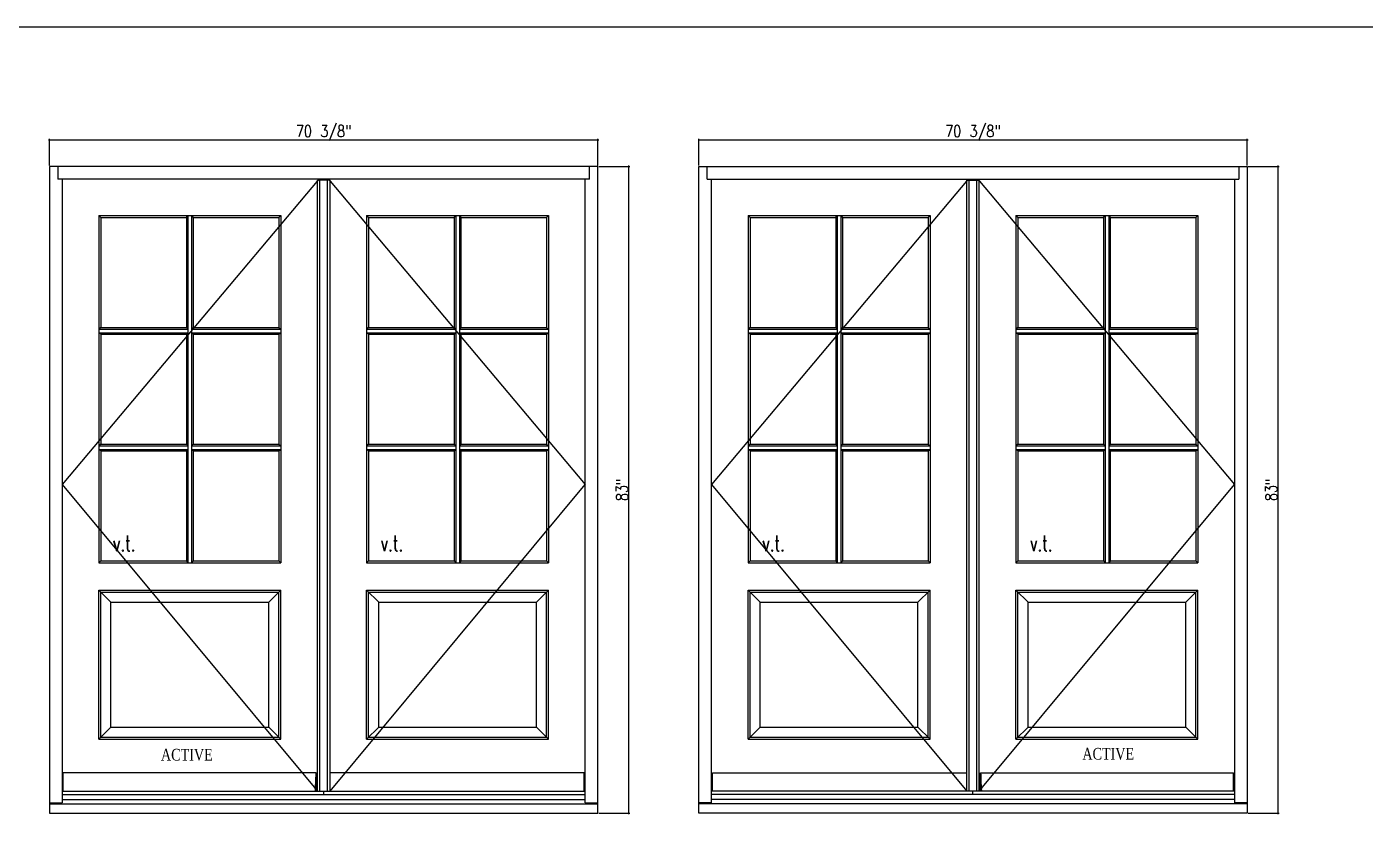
# Model space of a CAD drawing. Header units: inches. Extents: x 1985 to 11287, y 379 to 4336.
# Drawn here: x 8481.2 to 8653, y 3663.5 to 3764.6 of the extents above; entities that cross this region are included whole.
import ezdxf

# ---------------------------------------------------------------- set-up
doc = ezdxf.new("R2010")
doc.units = ezdxf.units.IN
doc.header["$MEASUREMENT"] = 0
doc.layers.get('0').update_dxf_attribs({"linetype": 'CONTINUOUS'})
doc.layers.get('Defpoints').update_dxf_attribs({"linetype": 'CONTINUOUS'})
for name, color, linetype in [('COTE1-1 99', 7, 'CONTINUOUS'), ('elevation 99', 7, 'CONTINUOUS'), ('opening side 99', 1, 'CONTINUOUS'), ('separation 99', 3, 'CONTINUOUS')]:
    doc.layers.add(name, color=color, linetype=linetype)
doc.styles.get("Standard").update_dxf_attribs({"font": 'txt.shx', "width": 0.8})
doc.styles.add('Times', font='times.ttf', dxfattribs={"width": 0.8})
doc.dimstyles.new('Elevation', dxfattribs={"dimscale": 2, "dimtxt": 0.75, "dimasz": 0.0625, "dimexe": 0.0625, "dimexo": 0.0625, "dimgap": 0.0625, "dimtad": 1, "dimdec": 5, "dimzin": 0, "dimdsep": 46, "dimlunit": 5, "dimtxsty": 'Standard', "dimblk1": 'OBLIQUE', "dimblk2": 'OBLIQUE', "dimsah": 1, "dimcen": 2, "dimdle": 0.0625, "dimclrd": 1, "dimclre": 1, "dimadec": 1, "dimazin": 0, "dimtfac": 0.375, "dimtdec": 5, "dimtmove": 0, "dimatfit": 3, "dimldrblk": 'OBLIQUE', "dimfxl": 1, "dimfrac": 2, "dimtolj": 1, "dimtzin": 0, "dimarcsym": 0})

# ---------------------------------------------------------------- blocks, each defined once
blk = doc.blocks.new('_OBLIQUE')
at = {"color": 0, "linetype": 'ByBlock'}
blk.add_line((-0.5, -0.5), (0.5, 0.5), dxfattribs=at)
blk = doc.blocks.new('*D25')
at = {"layer": 'COTE1-1 99', "color": 1, "lineweight": -2, "transparency": 16777216}
for p, q in [((8483.97, 3750.06), (8554.6, 3750.06)), ((8484.1, 3746.78), (8484.1, 3750.19)), ((8554.47, 3746.78), (8554.47, 3750.19))]:
    blk.add_line(p, q, dxfattribs=at)
at = {"layer": 'Defpoints', "color": 0, "transparency": 16777216}
for p in [(8554.47, 3750.06), (8484.1, 3746.66), (8554.47, 3746.66)]:
    blk.add_point(p, dxfattribs=at)
at = {"layer": 'COTE1-1 99', "color": 1, "lineweight": -2, "transparency": 16777216, "xscale": 0.125, "yscale": 0.125, "zscale": 0.125, "rotation": 180}
blk.add_blockref('_OBLIQUE', (8484.1, 3750.06), dxfattribs=at)
at = {"layer": 'COTE1-1 99', "color": 1, "lineweight": -2, "transparency": 16777216, "xscale": 0.125, "yscale": 0.125, "zscale": 0.125}
blk.add_blockref('_OBLIQUE', (8554.47, 3750.06), dxfattribs=at)
at = {"layer": 'COTE1-1 99', "color": 0, "transparency": 16777216, "insert": (8519.29, 3750.94), "char_height": 1.5, "attachment_point": 5}
blk.add_mtext('\\A1;70 3/8"', dxfattribs=at)
blk = doc.blocks.new('*D26')
at = {"layer": 'COTE1-1 99', "color": 1, "lineweight": -2, "transparency": 16777216}
for p, q in [((8554.6, 3746.66), (8558.6, 3746.66)), ((8558.48, 3663.53), (8558.48, 3746.78)), ((8554.6, 3663.66), (8558.6, 3663.66))]:
    blk.add_line(p, q, dxfattribs=at)
at = {"layer": 'Defpoints', "color": 0, "transparency": 16777216}
for p in [(8554.47, 3746.66), (8558.48, 3746.66), (8554.47, 3663.66)]:
    blk.add_point(p, dxfattribs=at)
at = {"layer": 'COTE1-1 99', "color": 1, "lineweight": -2, "transparency": 16777216, "xscale": 0.125, "yscale": 0.125, "zscale": 0.125}
for p, rotation in [((8558.48, 3746.66), 90), ((8558.48, 3663.66), 270)]:
    blk.add_blockref('_OBLIQUE', p, dxfattribs=dict(at, rotation=rotation))
at = {"layer": 'COTE1-1 99', "color": 0, "transparency": 16777216, "insert": (8557.6, 3705.16), "char_height": 1.5, "attachment_point": 5, "rotation": 90}
blk.add_mtext('\\A1;83"', dxfattribs=at)
blk = doc.blocks.new('*D27')
at = {"layer": 'COTE1-1 99', "color": 1, "lineweight": -2, "transparency": 16777216}
for p, q in [((8567.35, 3750.06), (8637.97, 3750.06)), ((8567.47, 3746.78), (8567.47, 3750.19)), ((8637.85, 3746.78), (8637.85, 3750.19))]:
    blk.add_line(p, q, dxfattribs=at)
at = {"layer": 'Defpoints', "color": 0, "transparency": 16777216}
for p in [(8637.85, 3750.06), (8567.47, 3746.66), (8637.85, 3746.66)]:
    blk.add_point(p, dxfattribs=at)
at = {"layer": 'COTE1-1 99', "color": 1, "lineweight": -2, "transparency": 16777216, "xscale": 0.125, "yscale": 0.125, "zscale": 0.125, "rotation": 180}
blk.add_blockref('_OBLIQUE', (8567.47, 3750.06), dxfattribs=at)
at = {"layer": 'COTE1-1 99', "color": 1, "lineweight": -2, "transparency": 16777216, "xscale": 0.125, "yscale": 0.125, "zscale": 0.125}
blk.add_blockref('_OBLIQUE', (8637.85, 3750.06), dxfattribs=at)
at = {"layer": 'COTE1-1 99', "color": 0, "transparency": 16777216, "insert": (8602.66, 3750.94), "char_height": 1.5, "attachment_point": 5}
blk.add_mtext('\\A1;70 3/8"', dxfattribs=at)
blk = doc.blocks.new('*D28')
at = {"layer": 'COTE1-1 99', "color": 1, "lineweight": -2, "transparency": 16777216}
for p, q in [((8637.97, 3746.66), (8641.97, 3746.66)), ((8641.85, 3663.53), (8641.85, 3746.78)), ((8637.97, 3663.66), (8641.97, 3663.66))]:
    blk.add_line(p, q, dxfattribs=at)
at = {"layer": 'Defpoints', "color": 0, "transparency": 16777216}
for p in [(8637.85, 3746.66), (8641.85, 3746.66), (8637.85, 3663.66)]:
    blk.add_point(p, dxfattribs=at)
at = {"layer": 'COTE1-1 99', "color": 1, "lineweight": -2, "transparency": 16777216, "xscale": 0.125, "yscale": 0.125, "zscale": 0.125}
for p, rotation in [((8641.85, 3746.66), 90), ((8641.85, 3663.66), 270)]:
    blk.add_blockref('_OBLIQUE', p, dxfattribs=dict(at, rotation=rotation))
at = {"layer": 'COTE1-1 99', "color": 0, "transparency": 16777216, "insert": (8640.97, 3705.16), "char_height": 1.5, "attachment_point": 5, "rotation": 90}
blk.add_mtext('\\A1;83"', dxfattribs=at)

msp = doc.modelspace()

# ---------------------------------------------------------------- linework, layer by layer
at = {"layer": 'elevation 99'}
for p, q in [((8554.473447, 3746.65541), (8484.098447, 3746.65541)), ((8484.098447, 3746.65541), (8484.098447, 3663.65541)), ((8485.160947, 3746.65541), (8485.160947, 3745.03041)), ((8553.410947, 3745.03041), (8553.410947, 3746.65541)), ((8554.473447, 3663.65541), (8554.473447, 3746.65541)), ((8567.470789, 3663.65541), (8567.470789, 3746.65541)), ((8567.470789, 3746.65541), (8637.845789, 3746.65541)), ((8568.533289, 3745.03041), (8568.533289, 3746.65541)), ((8636.783289, 3746.65541), (8636.783289, 3745.03041)), ((8637.845789, 3746.65541), (8637.845789, 3663.65541)), ((8520.785947, 3745.03041), (8485.160947, 3745.03041)), ((8485.723447, 3745.03041), (8485.723447, 3664.983536)), ((8553.410947, 3745.03041), (8518.410947, 3745.03041)), ((8518.473448, 3666.467905), (8518.473448, 3744.90541)), ((8520.098446, 3744.90541), (8518.473448, 3744.90541)), ((8518.785948, 3666.467905), (8518.785948, 3744.90541)), ((8518.826087, 3744.90541), (8518.826087, 3745.03041)), ((8518.942247, 3744.90541), (8518.942247, 3745.03041)), ((8519.035947, 3744.90541), (8519.035947, 3745.03041)), ((8519.535947, 3744.90541), (8519.535947, 3745.03041)), ((8519.785946, 3666.467905), (8519.785946, 3744.90541)), ((8520.098446, 3666.467905), (8520.098446, 3744.90541)), ((8552.848447, 3664.983536), (8552.848447, 3745.03041)), ((8568.533289, 3745.03041), (8603.533289, 3745.03041)), ((8569.095789, 3664.983536), (8569.095789, 3745.03041)), ((8601.158289, 3745.03041), (8636.783289, 3745.03041)), ((8601.84579, 3744.90541), (8603.470788, 3744.90541)), ((8601.84579, 3666.467905), (8601.84579, 3744.90541)), ((8602.15829, 3666.467905), (8602.15829, 3744.90541)), ((8602.408289, 3744.90541), (8602.408289, 3745.03041)), ((8602.908289, 3744.90541), (8602.908289, 3745.03041)), ((8603.001989, 3744.90541), (8603.001989, 3745.03041)), ((8603.11815, 3744.90541), (8603.11815, 3745.03041)), ((8603.158288, 3666.467905), (8603.158288, 3744.90541)), ((8603.470788, 3666.467905), (8603.470788, 3744.90541)), ((8636.220789, 3745.03041), (8636.220789, 3664.983536)), ((8490.419861, 3740.360733), (8490.419861, 3695.793739)), ((8490.419861, 3740.360733), (8513.777034, 3740.360733)), ((8490.660932, 3740.092862), (8490.419861, 3740.360733)), ((8490.660932, 3740.092862), (8490.660932, 3725.989362)), ((8490.660932, 3740.092862), (8501.660947, 3740.092862)), ((8501.660947, 3740.092862), (8501.865147, 3740.360733)), ((8501.660947, 3740.092862), (8501.660947, 3725.989362)), ((8501.865147, 3740.360733), (8501.865147, 3695.793739)), ((8502.331747, 3740.360733), (8502.331747, 3695.793739)), ((8502.331747, 3740.360733), (8502.535947, 3740.092862)), ((8502.535947, 3740.092862), (8502.535947, 3725.989362)), ((8502.535947, 3740.092862), (8513.535962, 3740.092862)), ((8513.535962, 3740.092862), (8513.777034, 3740.360733)), ((8513.535962, 3740.092862), (8513.535962, 3725.989362)), ((8513.777034, 3740.360733), (8513.777034, 3695.793739)), ((8524.794861, 3740.360733), (8524.794861, 3695.793739)), ((8524.794861, 3740.360733), (8548.152034, 3740.360733)), ((8525.035932, 3740.092862), (8524.794861, 3740.360733)), ((8525.035932, 3740.092862), (8525.035932, 3725.989362)), ((8525.035932, 3740.092862), (8536.035947, 3740.092862)), ((8536.035947, 3740.092862), (8536.240147, 3740.360733)), ((8536.035947, 3740.092862), (8536.035947, 3725.989362)), ((8536.240147, 3740.360733), (8536.240147, 3695.793739)), ((8536.706747, 3740.360733), (8536.706747, 3695.793739)), ((8536.706747, 3740.360733), (8536.910947, 3740.092862)), ((8536.910947, 3740.092862), (8536.910947, 3725.989362)), ((8536.910947, 3740.092862), (8547.910962, 3740.092862)), ((8547.910962, 3740.092862), (8548.152034, 3740.360733)), ((8547.910962, 3740.092862), (8547.910962, 3725.989362)), ((8548.152034, 3740.360733), (8548.152034, 3695.793739)), ((8574.033274, 3740.092862), (8573.792203, 3740.360733)), ((8573.792203, 3740.360733), (8597.149376, 3740.360733)), ((8573.792203, 3740.360733), (8573.792203, 3695.793739)), ((8574.033274, 3740.092862), (8585.033289, 3740.092862)), ((8574.033274, 3740.092862), (8574.033274, 3725.989362)), ((8585.033289, 3740.092862), (8585.237489, 3740.360733)), ((8585.033289, 3740.092862), (8585.033289, 3725.989362)), ((8585.237489, 3740.360733), (8585.237489, 3695.793739)), ((8585.704089, 3740.360733), (8585.908289, 3740.092862)), ((8585.704089, 3740.360733), (8585.704089, 3695.793739)), ((8585.908289, 3740.092862), (8596.908304, 3740.092862)), ((8585.908289, 3740.092862), (8585.908289, 3725.989362)), ((8596.908304, 3740.092862), (8597.149376, 3740.360733)), ((8596.908304, 3740.092862), (8596.908304, 3725.989362)), ((8597.149376, 3740.360733), (8597.149376, 3695.793739)), ((8608.167203, 3740.360733), (8608.167203, 3695.793739)), ((8608.167203, 3740.360733), (8631.524376, 3740.360733)), ((8608.408274, 3740.092862), (8608.167203, 3740.360733)), ((8608.408274, 3740.092862), (8608.408274, 3725.989362)), ((8608.408274, 3740.092862), (8619.408289, 3740.092862)), ((8619.408289, 3740.092862), (8619.612489, 3740.360733)), ((8619.408289, 3740.092862), (8619.408289, 3725.989362)), ((8619.612489, 3740.360733), (8619.612489, 3695.793739)), ((8620.079089, 3740.360733), (8620.079089, 3695.793739)), ((8620.079089, 3740.360733), (8620.283289, 3740.092862)), ((8620.283289, 3740.092862), (8620.283289, 3725.989362)), ((8620.283289, 3740.092862), (8631.283304, 3740.092862)), ((8631.283304, 3740.092862), (8631.524376, 3740.360733)), ((8631.283304, 3740.092862), (8631.283304, 3725.989362)), ((8631.524376, 3740.360733), (8631.524376, 3695.793739)), ((8490.660932, 3725.989362), (8490.419861, 3725.785162)), ((8490.660932, 3725.989362), (8501.660947, 3725.989362)), ((8501.660947, 3725.989362), (8501.865147, 3725.785162)), ((8502.535947, 3725.989362), (8502.331747, 3725.785162)), ((8502.535947, 3725.989362), (8513.535962, 3725.989362)), ((8513.535962, 3725.989362), (8513.777034, 3725.785162)), ((8525.035932, 3725.989362), (8524.794861, 3725.785162)), ((8525.035932, 3725.989362), (8536.035947, 3725.989362)), ((8536.035947, 3725.989362), (8536.240147, 3725.785162)), ((8536.910947, 3725.989362), (8536.706747, 3725.785162)), ((8536.910947, 3725.989362), (8547.910962, 3725.989362)), ((8547.910962, 3725.989362), (8548.152034, 3725.785162)), ((8574.033274, 3725.989362), (8573.792203, 3725.785162)), ((8574.033274, 3725.989362), (8585.033289, 3725.989362)), ((8585.033289, 3725.989362), (8585.237489, 3725.785162)), ((8585.908289, 3725.989362), (8585.704089, 3725.785162)), ((8585.908289, 3725.989362), (8596.908304, 3725.989362)), ((8596.908304, 3725.989362), (8597.149376, 3725.785162)), ((8608.408274, 3725.989362), (8608.167203, 3725.785162)), ((8608.408274, 3725.989362), (8619.408289, 3725.989362)), ((8619.408289, 3725.989362), (8619.612489, 3725.785162)), ((8620.283289, 3725.989362), (8620.079089, 3725.785162)), ((8620.283289, 3725.989362), (8631.283304, 3725.989362)), ((8631.283304, 3725.989362), (8631.524376, 3725.785162)), ((8490.419861, 3725.785162), (8501.865147, 3725.785162)), ((8490.419861, 3725.318562), (8501.865147, 3725.318562)), ((8490.660932, 3725.114362), (8490.419861, 3725.318562)), ((8490.660932, 3725.114362), (8501.660947, 3725.114362)), ((8490.660932, 3725.114362), (8490.660932, 3711.010862)), ((8501.660947, 3725.114362), (8501.865147, 3725.318562)), ((8501.660947, 3725.114362), (8501.660947, 3711.010862)), ((8502.331747, 3725.785162), (8513.777034, 3725.785162)), ((8502.535947, 3725.114362), (8502.331747, 3725.318562)), ((8502.331747, 3725.318562), (8513.777034, 3725.318562)), ((8502.535947, 3725.114362), (8513.535962, 3725.114362)), ((8502.535947, 3725.114362), (8502.535947, 3711.010862)), ((8513.535962, 3725.114362), (8513.777034, 3725.318562)), ((8513.535962, 3725.114362), (8513.535962, 3711.010862)), ((8524.794861, 3725.785162), (8536.240147, 3725.785162)), ((8524.794861, 3725.318562), (8536.240147, 3725.318562)), ((8525.035932, 3725.114362), (8524.794861, 3725.318562)), ((8525.035932, 3725.114362), (8536.035947, 3725.114362)), ((8525.035932, 3725.114362), (8525.035932, 3711.010862)), ((8536.035947, 3725.114362), (8536.240147, 3725.318562)), ((8536.035947, 3725.114362), (8536.035947, 3711.010862)), ((8536.706747, 3725.785162), (8548.152034, 3725.785162)), ((8536.910947, 3725.114362), (8536.706747, 3725.318562)), ((8536.706747, 3725.318562), (8548.152034, 3725.318562)), ((8536.910947, 3725.114362), (8547.910962, 3725.114362)), ((8536.910947, 3725.114362), (8536.910947, 3711.010862)), ((8547.910962, 3725.114362), (8548.152034, 3725.318562)), ((8547.910962, 3725.114362), (8547.910962, 3711.010862)), ((8573.792203, 3725.785162), (8585.237489, 3725.785162)), ((8574.033274, 3725.114362), (8573.792203, 3725.318562)), ((8573.792203, 3725.318562), (8585.237489, 3725.318562)), ((8574.033274, 3725.114362), (8574.033274, 3711.010862)), ((8574.033274, 3725.114362), (8585.033289, 3725.114362)), ((8585.033289, 3725.114362), (8585.237489, 3725.318562)), ((8585.033289, 3725.114362), (8585.033289, 3711.010862)), ((8585.704089, 3725.785162), (8597.149376, 3725.785162)), ((8585.704089, 3725.318562), (8597.149376, 3725.318562)), ((8585.908289, 3725.114362), (8585.704089, 3725.318562)), ((8585.908289, 3725.114362), (8585.908289, 3711.010862)), ((8585.908289, 3725.114362), (8596.908304, 3725.114362)), ((8596.908304, 3725.114362), (8597.149376, 3725.318562)), ((8596.908304, 3725.114362), (8596.908304, 3711.010862)), ((8608.167203, 3725.785162), (8619.612489, 3725.785162)), ((8608.167203, 3725.318562), (8619.612489, 3725.318562)), ((8608.408274, 3725.114362), (8608.167203, 3725.318562)), ((8608.408274, 3725.114362), (8619.408289, 3725.114362)), ((8608.408274, 3725.114362), (8608.408274, 3711.010862)), ((8619.408289, 3725.114362), (8619.612489, 3725.318562)), ((8619.408289, 3725.114362), (8619.408289, 3711.010862)), ((8620.079089, 3725.785162), (8631.524376, 3725.785162)), ((8620.283289, 3725.114362), (8620.079089, 3725.318562)), ((8620.079089, 3725.318562), (8631.524376, 3725.318562)), ((8620.283289, 3725.114362), (8631.283304, 3725.114362)), ((8620.283289, 3725.114362), (8620.283289, 3711.010862)), ((8631.283304, 3725.114362), (8631.524376, 3725.318562)), ((8631.283304, 3725.114362), (8631.283304, 3711.010862)), ((8490.660932, 3711.010862), (8490.419861, 3710.806662)), ((8490.419861, 3710.806662), (8501.865147, 3710.806662)), ((8490.660932, 3711.010862), (8501.660947, 3711.010862)), ((8502.331747, 3710.806662), (8513.777034, 3710.806662)), ((8502.535947, 3711.010862), (8513.535962, 3711.010862)), ((8513.535962, 3711.010862), (8513.777034, 3710.806662)), ((8525.035932, 3711.010862), (8524.794861, 3710.806662)), ((8524.794861, 3710.806662), (8536.240147, 3710.806662)), ((8525.035932, 3711.010862), (8536.035947, 3711.010862)), ((8536.706747, 3710.806662), (8548.152034, 3710.806662)), ((8536.910947, 3711.010862), (8547.910962, 3711.010862)), ((8547.910962, 3711.010862), (8548.152034, 3710.806662)), ((8574.033274, 3711.010862), (8573.792203, 3710.806662)), ((8573.792203, 3710.806662), (8585.237489, 3710.806662)), ((8574.033274, 3711.010862), (8585.033289, 3711.010862)), ((8585.704089, 3710.806662), (8597.149376, 3710.806662)), ((8585.908289, 3711.010862), (8596.908304, 3711.010862)), ((8596.908304, 3711.010862), (8597.149376, 3710.806662)), ((8608.408274, 3711.010862), (8608.167203, 3710.806662)), ((8608.167203, 3710.806662), (8619.612489, 3710.806662)), ((8608.408274, 3711.010862), (8619.408289, 3711.010862)), ((8620.079089, 3710.806662), (8631.524376, 3710.806662)), ((8620.283289, 3711.010862), (8631.283304, 3711.010862)), ((8631.283304, 3711.010862), (8631.524376, 3710.806662)), ((8490.419861, 3710.34451), (8501.865147, 3710.34451)), ((8490.660932, 3710.14031), (8501.660947, 3710.14031)), ((8490.660932, 3710.14031), (8490.660932, 3696.03481)), ((8501.660947, 3710.14031), (8501.660947, 3696.03481)), ((8502.331747, 3710.34451), (8513.777034, 3710.34451)), ((8502.535947, 3710.14031), (8502.535947, 3696.03481)), ((8502.535947, 3710.14031), (8513.535962, 3710.14031)), ((8513.535962, 3710.14031), (8513.777034, 3710.34451)), ((8513.535962, 3710.14031), (8513.535962, 3696.03481)), ((8524.794861, 3710.34451), (8536.240147, 3710.34451)), ((8525.035932, 3710.14031), (8536.035947, 3710.14031)), ((8525.035932, 3710.14031), (8525.035932, 3696.03481)), ((8536.035947, 3710.14031), (8536.035947, 3696.03481)), ((8536.706747, 3710.34451), (8548.152034, 3710.34451)), ((8536.910947, 3710.14031), (8536.910947, 3696.03481)), ((8536.910947, 3710.14031), (8547.910962, 3710.14031)), ((8547.910962, 3710.14031), (8548.152034, 3710.34451)), ((8547.910962, 3710.14031), (8547.910962, 3696.03481)), ((8573.792203, 3710.34451), (8585.237489, 3710.34451)), ((8574.033274, 3710.14031), (8574.033274, 3696.03481)), ((8574.033274, 3710.14031), (8585.033289, 3710.14031)), ((8585.033289, 3710.14031), (8585.033289, 3696.03481)), ((8585.704089, 3710.34451), (8597.149376, 3710.34451)), ((8585.908289, 3710.14031), (8596.908304, 3710.14031)), ((8585.908289, 3710.14031), (8585.908289, 3696.03481)), ((8596.908304, 3710.14031), (8597.149376, 3710.34451)), ((8596.908304, 3710.14031), (8596.908304, 3696.03481)), ((8608.167203, 3710.34451), (8619.612489, 3710.34451)), ((8608.408274, 3710.14031), (8619.408289, 3710.14031)), ((8608.408274, 3710.14031), (8608.408274, 3696.03481)), ((8619.408289, 3710.14031), (8619.408289, 3696.03481)), ((8620.079089, 3710.34451), (8631.524376, 3710.34451)), ((8620.283289, 3710.14031), (8620.283289, 3696.03481)), ((8620.283289, 3710.14031), (8631.283304, 3710.14031)), ((8631.283304, 3710.14031), (8631.524376, 3710.34451)), ((8631.283304, 3710.14031), (8631.283304, 3696.03481)), ((8490.419861, 3695.793739), (8490.660932, 3696.03481)), ((8490.419861, 3695.793739), (8513.777034, 3695.793739)), ((8490.660932, 3696.03481), (8501.660947, 3696.03481)), ((8501.660947, 3696.03481), (8501.865147, 3695.793739)), ((8502.535947, 3696.03481), (8502.331747, 3695.793739)), ((8502.535947, 3696.03481), (8513.535962, 3696.03481)), ((8513.777034, 3695.793739), (8513.535962, 3696.03481)), ((8524.794861, 3695.793739), (8525.035932, 3696.03481)), ((8524.794861, 3695.793739), (8548.152034, 3695.793739)), ((8525.035932, 3696.03481), (8536.035947, 3696.03481)), ((8536.035947, 3696.03481), (8536.240147, 3695.793739)), ((8536.910947, 3696.03481), (8536.706747, 3695.793739)), ((8536.910947, 3696.03481), (8547.910962, 3696.03481)), ((8548.152034, 3695.793739), (8547.910962, 3696.03481)), ((8573.792203, 3695.793739), (8574.033274, 3696.03481)), ((8573.792203, 3695.793739), (8597.149376, 3695.793739)), ((8574.033274, 3696.03481), (8585.033289, 3696.03481)), ((8585.033289, 3696.03481), (8585.237489, 3695.793739)), ((8585.908289, 3696.03481), (8585.704089, 3695.793739)), ((8585.908289, 3696.03481), (8596.908304, 3696.03481)), ((8597.149376, 3695.793739), (8596.908304, 3696.03481)), ((8608.167203, 3695.793739), (8608.408274, 3696.03481)), ((8608.167203, 3695.793739), (8631.524376, 3695.793739)), ((8608.408274, 3696.03481), (8619.408289, 3696.03481)), ((8619.408289, 3696.03481), (8619.612489, 3695.793739)), ((8620.283289, 3696.03481), (8620.079089, 3695.793739)), ((8620.283289, 3696.03481), (8631.283304, 3696.03481)), ((8631.524376, 3695.793739), (8631.283304, 3696.03481)), ((8490.419802, 3692.275882), (8513.777078, 3692.275882)), ((8490.419802, 3673.1643), (8490.419802, 3692.275882)), ((8491.973373, 3690.72226), (8490.419802, 3692.275882)), ((8490.660873, 3692.03476), (8513.536006, 3692.03476)), ((8490.660873, 3673.405371), (8490.660873, 3692.03476)), ((8513.777078, 3692.275882), (8512.223506, 3690.72226)), ((8513.536006, 3673.405371), (8513.536006, 3692.03476)), ((8513.777078, 3673.1643), (8513.777078, 3692.275882)), ((8524.794802, 3692.275882), (8548.152078, 3692.275882)), ((8524.794802, 3673.1643), (8524.794802, 3692.275882)), ((8526.348373, 3690.72226), (8524.794802, 3692.275882)), ((8525.035873, 3692.03476), (8547.911006, 3692.03476)), ((8525.035873, 3673.405371), (8525.035873, 3692.03476)), ((8548.152078, 3692.275882), (8546.598506, 3690.72226)), ((8547.911006, 3673.405371), (8547.911006, 3692.03476)), ((8548.152078, 3673.1643), (8548.152078, 3692.275882)), ((8575.345715, 3690.72226), (8573.792144, 3692.275882)), ((8573.792144, 3673.1643), (8573.792144, 3692.275882)), ((8573.792144, 3692.275882), (8597.14942, 3692.275882)), ((8574.033215, 3673.405371), (8574.033215, 3692.03476)), ((8574.033215, 3692.03476), (8596.908348, 3692.03476)), ((8597.14942, 3692.275882), (8595.595848, 3690.72226)), ((8596.908348, 3673.405371), (8596.908348, 3692.03476)), ((8597.14942, 3673.1643), (8597.14942, 3692.275882)), ((8608.167144, 3692.275882), (8631.52442, 3692.275882)), ((8608.167144, 3673.1643), (8608.167144, 3692.275882)), ((8609.720715, 3690.72226), (8608.167144, 3692.275882)), ((8608.408215, 3692.03476), (8631.283348, 3692.03476)), ((8608.408215, 3673.405371), (8608.408215, 3692.03476)), ((8631.52442, 3692.275882), (8629.970848, 3690.72226)), ((8631.283348, 3673.405371), (8631.283348, 3692.03476)), ((8631.52442, 3673.1643), (8631.52442, 3692.275882)), ((8491.973373, 3690.72226), (8512.223506, 3690.72226)), ((8491.973373, 3674.717871), (8491.973373, 3690.72226)), ((8512.223506, 3674.717871), (8512.223506, 3690.72226)), ((8526.348373, 3690.72226), (8546.598506, 3690.72226)), ((8526.348373, 3674.717871), (8526.348373, 3690.72226)), ((8546.598506, 3674.717871), (8546.598506, 3690.72226)), ((8575.345715, 3674.717871), (8575.345715, 3690.72226)), ((8575.345715, 3690.72226), (8595.595848, 3690.72226)), ((8595.595848, 3674.717871), (8595.595848, 3690.72226)), ((8609.720715, 3690.72226), (8629.970848, 3690.72226)), ((8609.720715, 3674.717871), (8609.720715, 3690.72226)), ((8629.970848, 3674.717871), (8629.970848, 3690.72226)), ((8490.419802, 3673.1643), (8491.973373, 3674.717871)), ((8491.973373, 3674.717871), (8512.223506, 3674.717871)), ((8513.777078, 3673.1643), (8512.223506, 3674.717871)), ((8524.794802, 3673.1643), (8526.348373, 3674.717871)), ((8526.348373, 3674.717871), (8546.598506, 3674.717871)), ((8548.152078, 3673.1643), (8546.598506, 3674.717871)), ((8573.792144, 3673.1643), (8575.345715, 3674.717871)), ((8575.345715, 3674.717871), (8595.595848, 3674.717871)), ((8597.14942, 3673.1643), (8595.595848, 3674.717871)), ((8608.167144, 3673.1643), (8609.720715, 3674.717871)), ((8609.720715, 3674.717871), (8629.970848, 3674.717871)), ((8631.52442, 3673.1643), (8629.970848, 3674.717871)), ((8490.419802, 3673.1643), (8513.777078, 3673.1643)), ((8490.660873, 3673.405371), (8513.536006, 3673.405371)), ((8524.794802, 3673.1643), (8548.152078, 3673.1643)), ((8525.035873, 3673.405371), (8547.911006, 3673.405371)), ((8573.792144, 3673.1643), (8597.14942, 3673.1643)), ((8574.033215, 3673.405371), (8596.908348, 3673.405371)), ((8608.167144, 3673.1643), (8631.52442, 3673.1643)), ((8608.408215, 3673.405371), (8631.283348, 3673.405371)), ((8485.848447, 3666.467905), (8485.848447, 3668.842905)), ((8518.326087, 3668.842905), (8485.848447, 3668.842905)), ((8485.848447, 3666.467905), (8485.848447, 3668.842905)), ((8518.326087, 3668.842905), (8485.848447, 3668.842905)), ((8518.326087, 3666.467905), (8518.326087, 3668.842905)), ((8518.326087, 3666.467905), (8518.326087, 3668.842905)), ((8552.723447, 3668.842905), (8520.098446, 3668.842905)), ((8520.602549, 3668.842905), (8520.098446, 3668.842905)), ((8552.723447, 3668.842905), (8520.098446, 3668.842905)), ((8520.602549, 3668.842905), (8520.098446, 3668.842905)), ((8552.723447, 3666.467905), (8552.723447, 3668.842905)), ((8552.723447, 3666.467905), (8552.723447, 3668.842905)), ((8569.220789, 3668.842905), (8601.84579, 3668.842905)), ((8569.220789, 3666.467905), (8569.220789, 3668.842905)), ((8569.220789, 3668.842905), (8601.84579, 3668.842905)), ((8569.220789, 3666.467905), (8569.220789, 3668.842905)), ((8601.341687, 3668.842905), (8601.84579, 3668.842905)), ((8601.341687, 3668.842905), (8601.84579, 3668.842905)), ((8603.61815, 3668.842905), (8636.095789, 3668.842905)), ((8603.61815, 3666.467905), (8603.61815, 3668.842905)), ((8603.61815, 3668.842905), (8636.095789, 3668.842905)), ((8603.61815, 3666.467905), (8603.61815, 3668.842905)), ((8636.095789, 3666.467905), (8636.095789, 3668.842905)), ((8636.095789, 3666.467905), (8636.095789, 3668.842905)), ((8485.723447, 3666.467905), (8552.848447, 3666.467905)), ((8485.723447, 3666.467905), (8552.848447, 3666.467905)), ((8485.723447, 3666.076286), (8552.848447, 3666.076286)), ((8485.723447, 3666.076286), (8552.848447, 3666.076286)), ((8518.201087, 3666.655405), (8518.201087, 3666.467905)), ((8518.201087, 3666.655405), (8518.201087, 3666.467905)), ((8518.23933, 3666.467905), (8518.248755, 3666.592905)), ((8518.23933, 3666.467905), (8518.248755, 3666.592905)), ((8518.248755, 3666.592905), (8518.259383, 3666.467905)), ((8518.248755, 3666.592905), (8518.259383, 3666.467905)), ((8519.285947, 3666.076286), (8519.285947, 3666.467905)), ((8519.285947, 3666.076286), (8519.285947, 3666.467905)), ((8636.220789, 3666.467905), (8569.095789, 3666.467905)), ((8636.220789, 3666.467905), (8569.095789, 3666.467905)), ((8636.220789, 3666.076286), (8569.095789, 3666.076286)), ((8636.220789, 3666.076286), (8569.095789, 3666.076286)), ((8602.658289, 3666.076286), (8602.658289, 3666.467905)), ((8602.658289, 3666.076286), (8602.658289, 3666.467905)), ((8603.695482, 3666.592905), (8603.684854, 3666.467905)), ((8603.695482, 3666.592905), (8603.684854, 3666.467905)), ((8603.704907, 3666.467905), (8603.695482, 3666.592905)), ((8603.704907, 3666.467905), (8603.695482, 3666.592905)), ((8603.74315, 3666.655405), (8603.74315, 3666.467905)), ((8603.74315, 3666.655405), (8603.74315, 3666.467905)), ((8484.098447, 3664.983536), (8485.723447, 3664.983536)), ((8484.098447, 3664.983536), (8485.723447, 3664.983536)), ((8484.098447, 3664.84291), (8554.473447, 3664.84291)), ((8484.098447, 3664.84291), (8554.473447, 3664.84291)), ((8485.723447, 3665.405405), (8552.848447, 3665.405405)), ((8552.848447, 3664.983536), (8554.473447, 3664.983536)), ((8552.848447, 3664.983536), (8554.473447, 3664.983536)), ((8569.095789, 3664.983536), (8567.470789, 3664.983536)), ((8569.095789, 3664.983536), (8567.470789, 3664.983536)), ((8637.845789, 3664.84291), (8567.470789, 3664.84291)), ((8637.845789, 3664.84291), (8567.470789, 3664.84291)), ((8636.220789, 3665.405405), (8569.095789, 3665.405405)), ((8637.845789, 3664.983536), (8636.220789, 3664.983536)), ((8637.845789, 3664.983536), (8636.220789, 3664.983536)), ((8484.098447, 3663.65541), (8554.473447, 3663.65541)), ((8484.098447, 3663.65541), (8514.098447, 3663.65541)), ((8484.098447, 3663.65541), (8554.473447, 3663.65541)), ((8484.098447, 3663.65541), (8514.098447, 3663.65541)), ((8637.845789, 3663.65541), (8567.470789, 3663.65541)), ((8637.845789, 3663.65541), (8567.470789, 3663.65541)), ((8637.845789, 3663.65541), (8607.845789, 3663.65541)), ((8637.845789, 3663.65541), (8607.845789, 3663.65541))]:
    msp.add_line(p, q, dxfattribs=at)
at = {"layer": 'elevation 99', "color": 7}
for p, q in [((8501.660947, 3711.010862), (8501.865147, 3710.806662)), ((8502.535947, 3711.010862), (8502.331747, 3710.806662)), ((8536.035947, 3711.010862), (8536.240147, 3710.806662)), ((8536.910947, 3711.010862), (8536.706747, 3710.806662)), ((8585.033289, 3711.010862), (8585.237489, 3710.806662)), ((8585.908289, 3711.010862), (8585.704089, 3710.806662)), ((8619.408289, 3711.010862), (8619.612489, 3710.806662)), ((8620.283289, 3711.010862), (8620.079089, 3710.806662)), ((8490.660932, 3710.14031), (8490.419861, 3710.34451)), ((8501.660947, 3710.14031), (8501.865147, 3710.34451)), ((8502.535947, 3710.14031), (8502.331747, 3710.34451)), ((8525.035932, 3710.14031), (8524.794861, 3710.34451)), ((8536.035947, 3710.14031), (8536.240147, 3710.34451)), ((8536.910947, 3710.14031), (8536.706747, 3710.34451)), ((8574.033274, 3710.14031), (8573.792203, 3710.34451)), ((8585.033289, 3710.14031), (8585.237489, 3710.34451)), ((8585.908289, 3710.14031), (8585.704089, 3710.34451)), ((8608.408274, 3710.14031), (8608.167203, 3710.34451)), ((8619.408289, 3710.14031), (8619.612489, 3710.34451)), ((8620.283289, 3710.14031), (8620.079089, 3710.34451))]:
    msp.add_line(p, q, dxfattribs=at)
at = {"layer": 'elevation 99'}
for centre, radius, start, end in [((8500.160624, 3668.578146), 18.140881, 354.32963932, 0.35560171), ((8500.160624, 3668.578146), 18.140881, 354.32963932, 0.35560171), ((8518.712634, 3668.701449), 0.411617, 159.90001428, 181.49147604), ((8518.712634, 3668.701449), 0.411617, 159.90001428, 181.49147604), ((8603.231603, 3668.701449), 0.411617, 358.50852396, 20.09998572), ((8603.231603, 3668.701449), 0.411617, 358.50852396, 20.09998572), ((8621.783612, 3668.578146), 18.140881, 179.64439829, 185.67036068), ((8621.783612, 3668.578146), 18.140881, 179.64439829, 185.67036068), ((8520.858619, 3666.483494), 2.663087, 173.48326078, 176.29878354), ((8520.858619, 3666.483494), 2.663087, 173.48326078, 176.29878354), ((8601.085617, 3666.483494), 2.663087, 3.70121646, 6.51673922), ((8601.085617, 3666.483494), 2.663087, 3.70121646, 6.51673922)]:
    msp.add_arc(centre, radius, start, end, dxfattribs=at)
at = {"layer": 'opening side 99', "color": 1}
for p, q in [((8518.660947, 3745.03041), (8485.723447, 3705.819473)), ((8519.910947, 3745.03041), (8552.848447, 3705.819473)), ((8602.033289, 3745.03041), (8569.095789, 3705.819473)), ((8603.283289, 3745.03041), (8636.220789, 3705.819473)), ((8485.723447, 3705.819473), (8518.473448, 3666.467905)), ((8520.098446, 3666.467905), (8552.848447, 3705.819473)), ((8569.095789, 3705.819473), (8601.84579, 3666.467905)), ((8603.470788, 3666.467905), (8636.220789, 3705.819473))]:
    msp.add_line(p, q, dxfattribs=at)
at = {"layer": 'separation 99'}
msp.add_line((7685.752407, 3764.575732), (9943.552213, 3764.575732), dxfattribs=at)

# ---------------------------------------------------------------- texts
at = {"layer": 'elevation 99', "width": 0.7}
for p in [(8492.240867, 3697.280074), (8526.615867, 3697.280074), (8575.613209, 3697.280074), (8609.988209, 3697.280074)]:
    msp.add_text('v.t.', height=2, dxfattribs=at).set_placement(p)
at = {"layer": 'opening side 99', "color": 1, "char_height": 1.5, "width": 15.987, "attachment_point": 1, "style": 'Times'}
for insert in [(8498.395392, 3671.915485), (8616.702029, 3672.038746)]:
    msp.add_mtext('ACTIVE', dxfattribs=dict(at, insert=insert))

# ---------------------------------------------------------------- dimensions: what is measured, and where the dimension line sits
at = {"layer": 'COTE1-1 99'}
for base, p1, p2, picture, middle in [((8554.473447, 3750.063088), (8484.098447, 3746.65541), (8554.473447, 3746.65541), '*D25', (8519.285947, 3750.938088)), ((8637.845789, 3750.063088), (8567.470789, 3746.65541), (8637.845789, 3746.65541), '*D27', (8602.658289, 3750.938088))]:
    dim = msp.add_linear_dim(base=base, p1=p1, p2=p2, dimstyle='Elevation', override={"dimtxt": 0.75, "dimdec": 5, "dimlunit": 5, "dimpost": '"'}, dxfattribs=at)
    dim.commit()
    dim.dimension.update_dxf_attribs({"geometry": picture, "text_midpoint": middle})
for base, p1, p2, picture, middle in [((8558.477001, 3746.65541), (8554.473447, 3663.65541), (8554.473447, 3746.65541), '*D26', (8557.602001, 3705.15541)), ((8641.849343, 3746.65541), (8637.845789, 3663.65541), (8637.845789, 3746.65541), '*D28', (8640.974343, 3705.15541))]:
    dim = msp.add_linear_dim(base=base, p1=p1, p2=p2, angle=90, dimstyle='Elevation', override={"dimtxt": 0.75, "dimdec": 5, "dimlunit": 5, "dimpost": '"'}, dxfattribs=at)
    dim.commit()
    dim.dimension.update_dxf_attribs({"geometry": picture, "text_midpoint": middle})

doc.saveas('drawing.dxf')
